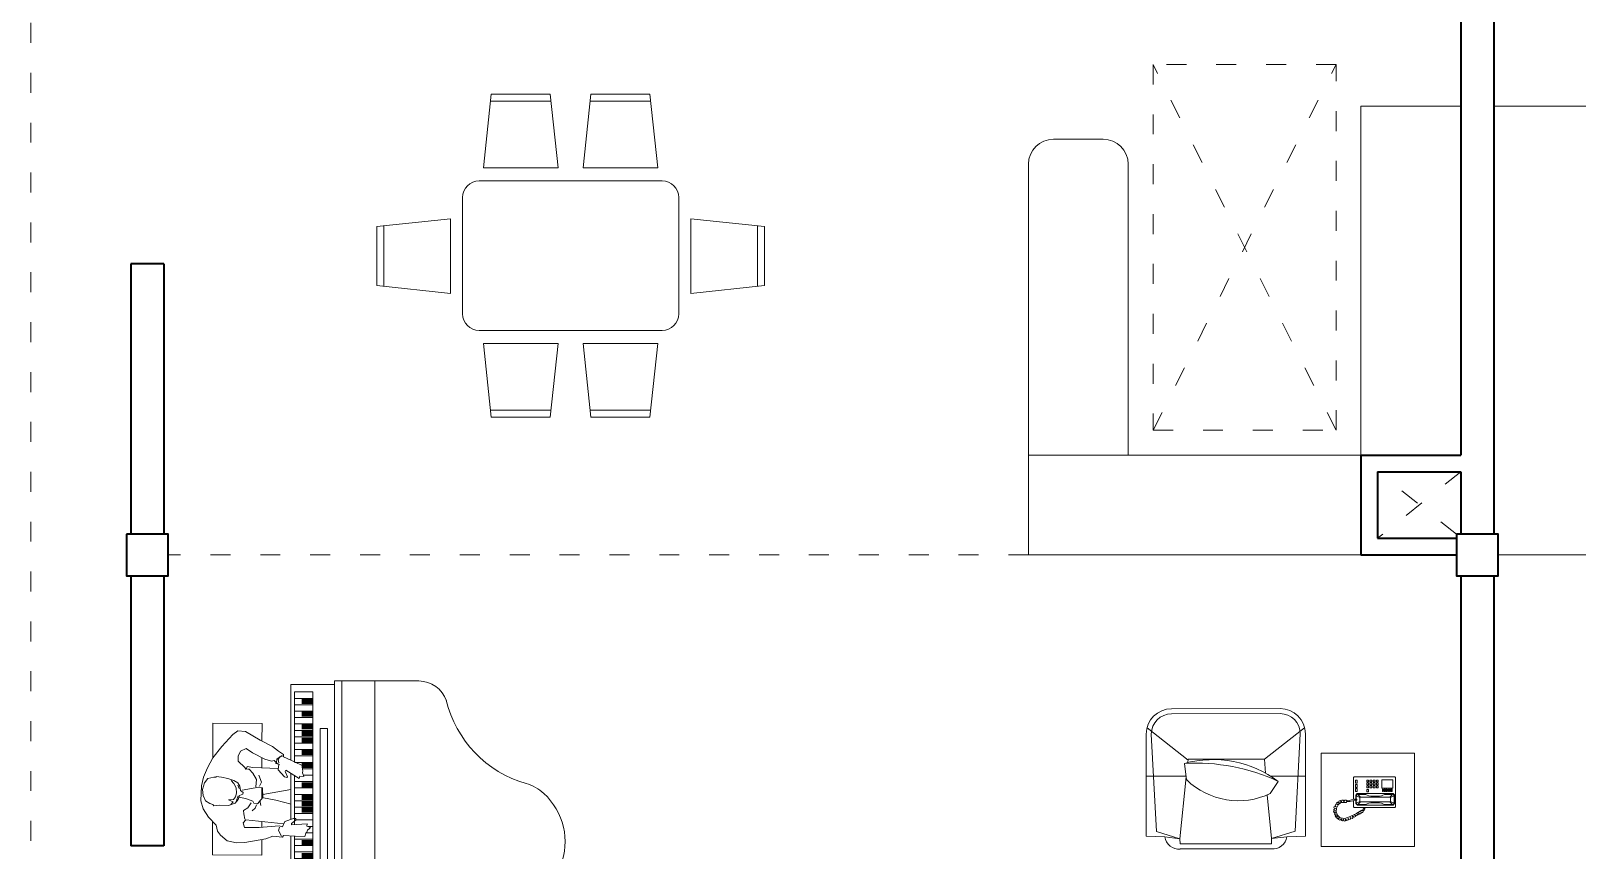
# Model space of a CAD drawing. Header units: millimetres. Extents: x 1551 to 1744, y 1536 to 1676.
# Drawn here: x 1592.64 to 1601.94, y 1574.48 to 1579.41 of the extents above; entities that cross this region are included whole.
import ezdxf

# ---------------------------------------------------------------- set-up
doc = ezdxf.new("R2010")
doc.units = ezdxf.units.MM
doc.linetypes.add('ACAD_ISO03W100', pattern=[30, 12, -18])
for name, color, linetype, lineweight in [('01_Gruesa', 7, 'Continuous', 40), ('02_Media', 7, 'Continuous', 20), ('03_Fina', 7, 'Continuous', 9)]:
    doc.layers.add(name, color=color, linetype=linetype, lineweight=lineweight)

# ---------------------------------------------------------------- blocks, each defined once
blk = doc.blocks.new('A$C6D1B16CF')
at = {"layer": '03_Fina', "color": 252, "true_color": 0x939598}
for p, q in [((0.6411, 1.5), (0.6886, 1.9429)), ((0.684, 1.9), (1.0481, 1.9)), ((0.6886, 1.9429), (1.0435, 1.9429)), ((1.0435, 1.9429), (1.091, 1.5)), ((1.2411, 1.5), (1.2886, 1.9429)), ((1.284, 1.9), (1.6481, 1.9)), ((1.2886, 1.9429), (1.6435, 1.9429)), ((1.6435, 1.9429), (1.691, 1.5)), ((1.091, 1.5), (0.6411, 1.5)), ((1.691, 1.5), (1.2411, 1.5)), ((0.6161, 1.4214), (1.7161, 1.4214)), ((0.5161, 0.6214), (0.5161, 1.3214)), ((1.8161, 1.3214), (1.8161, 0.6214)), ((0, 1.1464), (0.4429, 1.1939)), ((0, 0.7916), (0, 1.1464)), ((0.0429, 0.787), (0.0429, 1.151)), ((0.4429, 1.1939), (0.4429, 0.744)), ((2.3321, 1.1464), (1.8892, 1.1939)), ((1.8892, 1.1939), (1.8892, 0.744)), ((2.2892, 0.787), (2.2892, 1.151)), ((2.3321, 0.7916), (2.3321, 1.1464)), ((0.4429, 0.744), (0, 0.7916)), ((1.8892, 0.744), (2.3321, 0.7916)), ((1.7161, 0.5214), (0.6161, 0.5214)), ((1.091, 0.4429), (0.6411, 0.4429)), ((0.6411, 0.4429), (0.6886, 0)), ((1.0435, 0), (1.091, 0.4429)), ((1.691, 0.4429), (1.2411, 0.4429)), ((1.2411, 0.4429), (1.2886, 0)), ((1.6435, 0), (1.691, 0.4429)), ((0.684, 0.0429), (1.0481, 0.0429)), ((0.6886, 0), (1.0435, 0)), ((1.284, 0.0429), (1.6481, 0.0429)), ((1.2886, 0), (1.6435, 0))]:
    blk.add_line(p, q, dxfattribs=at)
for centre, start, end in [((0.6161, 1.3214), 90, 180), ((1.7161, 1.3214), 0, 90), ((0.6161, 0.6214), 180, 270), ((1.7161, 0.6214), 270, 0)]:
    blk.add_arc(centre, 0.1, start, end, dxfattribs=at)
blk = doc.blocks.new('A$C221E0E82')
at = {"layer": '03_Fina', "color": 252, "true_color": 0x939598}
for p, q in [((310.8, 1499), (116.5, 1746.3)), ((770.1, 1751), (154, 1751)), ((154, 1720.4), (741.4, 1689.7)), ((409, 1751), (409, 1509.9)), ((741.4, 1689.7), (785.9, 1547.4)), ((774.2, 1638.1), (770.1, 1751)), ((0, 943.7), (1, 1598)), ((30.6, 943.7), (31.6, 1598)), ((774.2, 1638.1), (785.9, 1547.4)), ((325.8, 1500.5), (306, 1498.5)), ((306, 1037.9), (306, 1498.5)), ((430.4, 1507.1), (330.8, 1520.2)), ((785.9, 1547.4), (412.8, 1509.4)), ((817, 1545.9), (785.9, 1547.4)), ((815.9, 1545.4), (815.9, 995.8)), ((846.5, 1545.4), (846.5, 995.8)), ((306, 1037.9), (115.5, 795.4)), ((389.7, 1031.4), (306, 1037.9)), ((408, 790.7), (408, 1000.2)), ((439.3, 954.3), (513, 1002.3)), ((784.8, 994.3), (521.3, 1021.1)), ((740.3, 851.9), (784.8, 994.3)), ((773.2, 903.6), (784.8, 994.3)), ((815.9, 995.8), (784.8, 994.3)), ((153, 821.3), (740.3, 851.9)), ((773.2, 903.6), (769.1, 790.7)), ((769.1, 790.7), (153, 790.7)), ((552.3, 562.1), (553, 571.8)), ((562.4, 555.9), (552.3, 562.1)), ((553, 571.8), (564.6, 572.9)), ((554.5, 580.8), (559.2, 589.1)), ((564.6, 572.9), (554.5, 580.8)), ((559.2, 589.1), (570, 587)), ((564.9, 597.1), (570.3, 603.6)), ((570, 587), (564.9, 597.1)), ((567.8, 576.1), (566, 553.4)), ((581.5, 593.5), (567.8, 576.1)), ((570.3, 603.6), (578.6, 597.4)), ((577.2, 607.2), (584.1, 611.5)), ((578.6, 597.4), (577.2, 607.2)), ((600.6, 603.6), (581.5, 593.5)), ((584.1, 611.5), (592.7, 604.3)), ((591.6, 616.2), (599.2, 618.4)), ((592.7, 604.3), (591.6, 616.2)), ((599.2, 618.4), (603.9, 608.6)), ((622.3, 605.4), (600.6, 603.6)), ((603.9, 608.6), (608.2, 618.4)), ((608.2, 618.4), (614.4, 619.1)), ((614.4, 619.1), (616.9, 608.6)), ((616.9, 608.6), (620.8, 620.2)), ((620.8, 620.2), (627.7, 618.4)), ((643.2, 596.4), (622.3, 605.4)), ((627.7, 618.4), (628.1, 608.6)), ((628.1, 608.6), (636.4, 615.8)), ((636.4, 615.8), (642.1, 613)), ((642.1, 613), (641, 602.1)), ((641, 602.1), (648.6, 611.5)), ((659.1, 580.8), (643.2, 596.4)), ((648.6, 611.5), (654.4, 606.5)), ((654.4, 606.5), (650.1, 596.7)), ((650.1, 596.7), (660.2, 601)), ((664.1, 553.8), (659.1, 580.8)), ((664.9, 596.7), (659.8, 587)), ((659.8, 587), (670.3, 590.2)), ((660.2, 601), (664.9, 596.7)), ((673.1, 583), (664.5, 573.3)), ((664.5, 573.3), (675.7, 573.6)), ((677.1, 566.4), (667.7, 561)), ((667.7, 561), (678.9, 557.7)), ((670.3, 590.2), (673.1, 583)), ((675.7, 573.6), (677.1, 566.4)), ((415.1, 501), (411.6, 497.4)), ((411.6, 497.4), (411.6, 251.4)), ((548.7, 501), (415.1, 501)), ((432.9, 477.8), (432.9, 488.5)), ((432.9, 488.5), (450.8, 488.5)), ((450.8, 477.8), (432.9, 477.8)), ((450.8, 488.5), (450.8, 477.8)), ((457.9, 477.8), (457.9, 488.5)), ((457.9, 488.5), (475.7, 488.5)), ((475.7, 477.8), (457.9, 477.8)), ((475.7, 488.5), (475.7, 477.8)), ((482.9, 477.8), (482.9, 488.5)), ((482.9, 488.5), (500.7, 488.5)), ((500.7, 477.8), (482.9, 477.8)), ((500.7, 488.5), (500.7, 477.8)), ((522.1, 486.7), (513.2, 477.8)), ((513.2, 477.8), (513.2, 262.1)), ((520.3, 481.3), (518.5, 474.2)), ((518.5, 474.2), (534.5, 458.2)), ((518.5, 474.2), (518.5, 426.1)), ((527.4, 484.9), (520.3, 481.3)), ((547.1, 486.7), (522.1, 486.7)), ((527.4, 484.9), (547.1, 484.9)), ((536.3, 461.7), (527.4, 484.9)), ((547, 479.6), (547.3, 494.9)), ((552.4, 479.6), (547, 479.6)), ((547.3, 494.9), (551.6, 513)), ((551.6, 513), (555.9, 529.9)), ((552, 554.1), (562.4, 555.9)), ((552.7, 545.5), (552, 554.1)), ((553.4, 493.9), (552.4, 479.6)), ((556.6, 541.5), (552.7, 545.5)), ((552.7, 484.9), (570.2, 484.9)), ((573.8, 486.7), (552.9, 486.7)), ((555.9, 505.4), (553.4, 493.9)), ((593.4, 501), (554.9, 501)), ((555.6, 539.3), (556.6, 541.5)), ((555.9, 529.9), (555.6, 539.3)), ((560.2, 522.4), (555.9, 505.4)), ((561.3, 531), (560.2, 522.4)), ((567.5, 545.1), (561, 540.4)), ((561, 540.4), (561.3, 531)), ((561.3, 461.7), (570.2, 484.9)), ((579.1, 474.2), (563.1, 458.2)), ((566, 553.4), (567.5, 545.1)), ((570.2, 484.9), (577.3, 481.3)), ((582.7, 476), (573.8, 486.7)), ((577.3, 481.3), (579.1, 474.2)), ((579.1, 474.2), (579.1, 426.1)), ((582.7, 262.1), (582.7, 476)), ((596.9, 497.4), (593.4, 501)), ((596.9, 251.4), (596.9, 497.4)), ((620.1, 461), (631.7, 480.5)), ((639.2, 466.4), (628.8, 469.7)), ((628.8, 469.7), (634.6, 459.2)), ((631.7, 480.5), (639.2, 495.3)), ((634.6, 480.5), (642.1, 472.2)), ((644.3, 476.2), (634.6, 480.5)), ((639.2, 495.3), (641.8, 496)), ((642.1, 472.2), (639.2, 466.4)), ((640.7, 498.9), (652.2, 519.8)), ((641.8, 496), (640.7, 498.9)), ((641.4, 492.4), (647.9, 484.1)), ((651.1, 489.2), (641.4, 492.4)), ((647.9, 484.1), (644.3, 476.2)), ((649.7, 506.5), (655.1, 496.7)), ((659.8, 503.6), (649.7, 506.5)), ((655.1, 496.7), (651.1, 489.2)), ((652.2, 519.8), (664.1, 553.8)), ((668.1, 518.8), (657.3, 519.8)), ((657.3, 519.8), (663.8, 509.4)), ((663.8, 509.4), (659.8, 503.6)), ((660.9, 533.6), (671.3, 529.6)), ((672.4, 533.2), (660.9, 533.6)), ((667.4, 548.7), (675, 541.5)), ((677.1, 548.7), (667.4, 548.7)), ((671.3, 529.6), (668.1, 518.8)), ((675, 541.5), (672.4, 533.2)), ((678.9, 557.7), (677.1, 548.7)), ((441.9, 420.7), (431.2, 420.7)), ((431.2, 420.7), (431.2, 410.1)), ((431.2, 410.1), (441.9, 410.1)), ((441.9, 401.1), (431.2, 401.1)), ((431.2, 401.1), (431.2, 390.4)), ((431.2, 390.4), (441.9, 390.4)), ((441.9, 381.5), (431.2, 381.5)), ((431.2, 381.5), (431.2, 370.8)), ((441.9, 410.1), (441.9, 420.7)), ((441.9, 390.4), (441.9, 401.1)), ((441.9, 370.8), (441.9, 381.5)), ((449, 420.7), (449, 410.1)), ((459.7, 420.7), (449, 420.7)), ((449, 410.1), (459.7, 410.1)), ((459.7, 401.1), (449, 401.1)), ((449, 401.1), (449, 390.4)), ((449, 390.4), (459.7, 390.4)), ((459.7, 381.5), (449, 381.5)), ((449, 381.5), (449, 370.8)), ((459.7, 410.1), (459.7, 420.7)), ((459.7, 390.4), (459.7, 401.1)), ((459.7, 370.8), (459.7, 381.5)), ((477.5, 420.7), (466.8, 420.7)), ((466.8, 420.7), (466.8, 410.1)), ((466.8, 410.1), (477.5, 410.1)), ((477.5, 401.1), (466.8, 401.1)), ((466.8, 401.1), (466.8, 390.4)), ((466.8, 390.4), (477.5, 390.4)), ((477.5, 381.5), (466.8, 381.5)), ((466.8, 381.5), (466.8, 370.8)), ((477.5, 410.1), (477.5, 420.7)), ((477.5, 390.4), (477.5, 401.1)), ((477.5, 370.8), (477.5, 381.5)), ((502.5, 420.7), (488.2, 420.7)), ((488.2, 420.7), (488.2, 410.1)), ((488.2, 410.1), (502.5, 410.1)), ((502.5, 410.1), (502.5, 420.7)), ((518.5, 426.1), (522.1, 417.2)), ((522.1, 417.2), (527.4, 408.3)), ((527.4, 408.3), (529.2, 395.8)), ((529.2, 395.8), (529.2, 361.9)), ((534.5, 458.2), (536.3, 461.7)), ((534.5, 361.9), (534.5, 458.2)), ((561.3, 461.7), (536.3, 461.7)), ((563.1, 458.2), (561.3, 461.7)), ((563.1, 361.9), (563.1, 458.2)), ((570.2, 408.3), (568.4, 395.8)), ((568.4, 395.8), (568.4, 361.9)), ((575.5, 417.2), (570.2, 408.3)), ((579.1, 426.1), (575.5, 417.2)), ((596.9, 436.8), (603.5, 438.3)), ((606.8, 432.5), (596.9, 431.4)), ((603.5, 438.3), (607.5, 441.2)), ((611.1, 435), (606.8, 432.5)), ((607.5, 441.2), (612.2, 444.4)), ((616.2, 441.9), (611.1, 435)), ((612.2, 444.4), (614.4, 446.6)), ((613.6, 450.2), (620.1, 461)), ((618, 446.6), (613.6, 450.2)), ((614.4, 446.6), (618, 446.6)), ((622.7, 442.2), (616.2, 441.9)), ((631.7, 453.8), (622.3, 456.7)), ((622.3, 456.7), (628.1, 447.3)), ((626.6, 443.3), (622.7, 442.2)), ((628.1, 447.3), (626.6, 443.3)), ((634.6, 459.2), (631.7, 453.8)), ((429.4, 329.8), (429.4, 263.9)), ((481.1, 329.8), (429.4, 329.8)), ((431.2, 370.8), (441.9, 370.8)), ((441.9, 361.9), (431.2, 361.9)), ((431.2, 361.9), (431.2, 351.2)), ((431.2, 351.2), (441.9, 351.2)), ((441.9, 351.2), (441.9, 361.9)), ((449, 370.8), (459.7, 370.8)), ((449, 361.9), (449, 351.2)), ((459.7, 361.9), (449, 361.9)), ((449, 351.2), (459.7, 351.2)), ((459.7, 351.2), (459.7, 361.9)), ((466.8, 370.8), (477.5, 370.8)), ((477.5, 361.9), (466.8, 361.9)), ((466.8, 361.9), (466.8, 351.2)), ((466.8, 351.2), (477.5, 351.2)), ((477.5, 351.2), (477.5, 361.9)), ((481.1, 263.9), (481.1, 329.8)), ((486.4, 320.9), (486.4, 326.3)), ((486.4, 326.3), (500.7, 326.3)), ((500.7, 320.9), (486.4, 320.9)), ((486.4, 310.2), (486.4, 315.6)), ((486.4, 315.6), (500.7, 315.6)), ((500.7, 310.2), (486.4, 310.2)), ((486.4, 304.9), (500.7, 304.9)), ((486.4, 299.5), (486.4, 304.9)), ((500.7, 299.5), (486.4, 299.5)), ((486.4, 288.9), (486.4, 294.2)), ((486.4, 294.2), (500.7, 294.2)), ((500.7, 288.9), (486.4, 288.9)), ((486.4, 278.2), (486.4, 283.5)), ((486.4, 283.5), (500.7, 283.5)), ((500.7, 326.3), (500.7, 320.9)), ((500.7, 315.6), (500.7, 310.2)), ((500.7, 304.9), (500.7, 299.5)), ((500.7, 294.2), (500.7, 288.9)), ((500.7, 283.5), (500.7, 278.2)), ((518.5, 313.8), (522.1, 322.7)), ((518.5, 265.7), (518.5, 313.8)), ((518.5, 265.7), (534.5, 281.7)), ((522.1, 322.7), (527.4, 331.6)), ((527.4, 331.6), (529.2, 344.1)), ((529.2, 344.1), (529.2, 361.9)), ((534.5, 361.9), (534.5, 281.7)), ((534.5, 281.7), (536.3, 278.2)), ((563.1, 281.7), (561.3, 278.2)), ((563.1, 361.9), (563.1, 281.7)), ((579.1, 265.7), (563.1, 281.7)), ((568.4, 344.1), (568.4, 361.9)), ((570.2, 331.6), (568.4, 344.1)), ((575.5, 322.7), (570.2, 331.6)), ((579.1, 313.8), (575.5, 322.7)), ((579.1, 265.7), (579.1, 313.8)), ((411.6, 251.4), (415.1, 247.9)), ((415.1, 247.9), (593.4, 247.9)), ((429.4, 263.9), (481.1, 263.9)), ((500.7, 278.2), (486.4, 278.2)), ((486.4, 267.5), (486.4, 272.8)), ((486.4, 272.8), (500.7, 272.8)), ((500.7, 267.5), (486.4, 267.5)), ((500.7, 272.8), (500.7, 267.5)), ((513.2, 262.1), (520.3, 253.2)), ((520.3, 258.6), (518.5, 265.7)), ((527.4, 255), (520.3, 258.6)), ((520.3, 253.2), (573.8, 253.2)), ((536.3, 278.2), (527.4, 255)), ((527.4, 255), (570.2, 255)), ((561.3, 278.2), (536.3, 278.2)), ((561.3, 278.2), (570.2, 255)), ((570.2, 255), (577.3, 258.6)), ((573.8, 253.2), (582.7, 262.1)), ((577.3, 258.6), (579.1, 265.7)), ((593.4, 247.9), (596.9, 251.4))]:
    blk.add_line(p, q, dxfattribs=at)
at = {"layer": '03_Fina', "color": 252, "true_color": 0x939598, "elevation": -2175.9}
blk.add_lwpolyline([(268.3, 696.6), (833, 696.6), (833, 132.2), (268.3, 132.2)], close=True, dxfattribs=at)
at = {"layer": '03_Fina', "color": 252, "true_color": 0x939598}
for centre, radius, start, end in [((154, 1598), 153, 90, 180), ((154, 1598), 122.4, 90, 180), ((764.9, 1555.4), 83.2, 353.41786, 83.57492), ((2424.7, 1434.5), 2118.9, 178.08564, 178.12742), ((966.9, 1348.9), 658.7, 164.92803, 216.79295), ((1514.1, 1453.9), 1185.2, 176.79351, 204.92747), ((104.6, 1194.6), 451.4, 334.78659, 43.80576), ((153, 943.7), 153, 180, 270), ((153, 943.7), 122.4, 180, 270), ((763.9, 986.3), 83.2, 276.42508, 6.58214)]:
    blk.add_arc(centre, radius, start, end, dxfattribs=at)
blk = doc.blocks.new('ca_mus05')
at = {"layer": '03_Fina', "color": 252, "true_color": 0x939598, "extrusion": (0, 0, -1)}
for p, q in [((-48, 26.29), (-48, -72.73)), ((88.42, -72.73), (88.42, -22.12)), ((88.42, -48.53), (-48, -48.53)), ((88.42, -68.33), (-48, -68.33)), ((88.42, -72.73), (-48, -72.73)), ((-45.8, -72.73), (-45.8, -99.14)), ((86.22, -99.14), (86.22, -72.73)), ((-19.4, -81.54), (-19.4, -77.13)), ((-19.4, -77.13), (59.82, -77.13)), ((59.82, -81.54), (-19.4, -81.54)), ((59.82, -77.13), (59.82, -81.54)), ((81.82, -85.94), (-41.4, -85.94)), ((-41.4, -96.94), (-41.4, -85.94)), ((-37.55, -96.94), (-37.55, -85.94)), ((-33.7, -96.94), (-33.7, -85.94)), ((-29.85, -96.94), (-29.85, -85.94)), ((-26, -96.94), (-26, -85.94)), ((-22.15, -96.94), (-22.15, -85.94)), ((-18.3, -96.94), (-18.3, -85.94)), ((-14.45, -96.94), (-14.45, -85.94)), ((-10.6, -96.94), (-10.6, -85.94)), ((-6.75, -96.94), (-6.75, -85.94)), ((-2.89, -89.72), (-2.89, -85.94)), ((0.96, -88.91), (0.96, -85.94)), ((4.81, -96.94), (4.81, -85.94)), ((8.66, -96.94), (8.66, -85.94)), ((12.51, -96.94), (12.51, -85.94)), ((16.36, -96.94), (16.36, -85.94)), ((20.21, -96.94), (20.21, -85.94)), ((24.06, -96.94), (24.06, -85.94)), ((27.91, -96.94), (27.91, -85.94)), ((31.76, -91.51), (31.76, -85.94)), ((35.61, -92.09), (35.61, -85.94)), ((39.46, -96.94), (39.46, -85.94)), ((43.31, -96.94), (43.31, -85.94)), ((47.17, -96.94), (47.17, -85.94)), ((51.02, -96.94), (51.02, -85.94)), ((54.87, -96.94), (54.87, -85.94)), ((58.72, -96.94), (58.72, -85.94)), ((62.57, -96.94), (62.57, -85.94)), ((66.42, -96.94), (66.42, -85.94)), ((70.27, -96.94), (70.27, -85.94)), ((74.12, -96.94), (74.12, -85.94)), ((77.97, -96.94), (77.97, -85.94)), ((81.82, -96.94), (81.82, -85.94)), ((-45.8, -99.14), (-4.8, -99.14)), ((-41.4, -96.94), (-4.96, -96.94)), ((2.02, -96.94), (31.76, -96.94)), ((5.16, -99.14), (32.95, -99.14)), ((39.84, -96.94), (81.82, -96.94)), ((40.82, -99.14), (86.22, -99.14))]:
    blk.add_line(p, q, dxfattribs=at)
at = {"layer": '03_Fina', "color": 252, "true_color": 0x939598}
for p, q in [((-3.2, -90.1), (-5.14, -90.75)), ((-5.14, -90.75), (-4.99, -96.52)), ((-2.61, -89.38), (-3.2, -90.1)), ((-1.32, -89.02), (-2.61, -89.38)), ((-0.33, -87.81), (-1.32, -89.02)), ((0.29, -87.3), (-0.33, -87.81)), ((1.17, -89.43), (0.29, -87.3)), ((2.49, -89.3), (1.17, -89.43)), ((1.91, -98.7), (2.49, -89.3)), ((30.87, -91.31), (31.65, -91.47)), ((31.09, -93.61), (30.87, -91.31)), ((31.65, -91.47), (33.09, -92.08)), ((33.09, -92.08), (34.4, -91.78)), ((34.4, -91.78), (35.27, -92.15)), ((35.27, -92.15), (37.28, -91.81)), ((37.28, -91.81), (39.86, -96.97)), ((-4.99, -96.52), (-4.48, -103.59)), ((2.79, -98.61), (1.91, -98.7)), ((4.96, -95.94), (2.79, -98.61)), ((3.88, -102.73), (5.78, -97.41)), ((5.64, -96.09), (4.96, -95.94)), ((5.78, -97.41), (5.64, -96.09)), ((14.39, -98.97), (16.66, -108.09)), ((29.86, -94.11), (31.09, -93.61)), ((34.79, -102.14), (29.86, -94.11)), ((30.27, -101.59), (30.8, -101.13)), ((30.77, -102.82), (30.27, -101.59)), ((30.8, -101.13), (33.97, -102.47)), ((33.97, -102.47), (34.79, -102.14)), ((39.86, -96.97), (42.73, -103.45)), ((-4.95, -109.87), (-6.52, -114.04)), ((-4.48, -103.59), (-5.54, -104.14)), ((-5.54, -104.14), (-4.95, -109.87)), ((0.36, -118.22), (1.33, -106.11)), ((0.69, -104.17), (3.88, -102.73)), ((1.33, -106.11), (0.69, -104.17)), ((2.43, -103.38), (4.96, -126.21)), ((16.66, -108.09), (18.09, -115.51)), ((34.94, -106.62), (30.77, -102.82)), ((38.43, -106.39), (34.94, -106.62)), ((38.77, -108.4), (38.43, -106.39)), ((42.73, -103.45), (43.92, -103.44)), ((44.2, -103.47), (43.92, -103.44)), ((46.3, -106.59), (44.2, -103.47)), ((49.11, -110.09), (46.3, -106.59)), ((52.76, -117.5), (49.11, -110.09)), ((-6.52, -114.04), (-8.77, -126.73)), ((0.36, -126.9), (0.36, -118.22)), ((58.11, -126.29), (52.76, -117.5)), ((-8.77, -126.73), (-8.91, -131.86)), ((3.12, -127.73), (0.36, -126.9)), ((4.96, -126.21), (3.12, -127.73)), ((23.83, -130.17), (25.71, -130.88)), ((58.37, -130.94), (58.11, -126.29)), ((-8.91, -131.86), (-7.68, -137.3)), ((-7.68, -137.3), (-4.37, -141.41)), ((16.49, -131.83), (19.24, -130.79)), ((48.91, -140.59), (56.24, -134.05)), ((56.24, -134.05), (58.37, -130.94)), ((-4.37, -141.41), (-1.96, -143.16)), ((-1.96, -143.16), (1.67, -143.9)), ((1.67, -143.9), (6.59, -148.51)), ((6.59, -148.51), (11.6, -151.78)), ((36.24, -149.24), (42.13, -145.97)), ((42.13, -145.97), (48.91, -140.59)), ((11.6, -151.78), (16.42, -153.29)), ((16.42, -153.29), (25.27, -152.82)), ((25.27, -152.82), (30.48, -151.62)), ((30.48, -151.62), (36.24, -149.24))]:
    blk.add_line(p, q, dxfattribs=at)
at = {"layer": '03_Fina', "color": 252, "true_color": 0x939598, "extrusion": (0, 0, -1), "const_width": 3.3}
for points in [[(35.35, -85.94), (35.35, -92.54)], [(28.2, -85.94), (28.2, -92.54)], [(23.8, -85.94), (23.8, -92.54)], [(16.65, -85.94), (16.65, -92.54)], [(8.95, -85.94), (8.95, -92.54)], [(-10.86, -85.94), (-10.86, -92.54)], [(-14.71, -85.94), (-14.71, -92.54)], [(-18.56, -85.94), (-18.56, -92.54)], [(-25.71, -85.94), (-25.71, -92.54)], [(-37.81, -85.94), (-37.81, -92.54)], [(-45.52, -85.94), (-45.52, -92.54)], [(-52.67, -85.94), (-52.67, -92.54)], [(-57.07, -85.94), (-57.07, -92.54)], [(-60.92, -85.94), (-60.92, -92.54)], [(-68.62, -85.94), (-68.62, -92.54)], [(-76.32, -85.94), (-76.32, -92.54)]]:
    blk.add_lwpolyline(points, dxfattribs=at)
at = {"layer": '03_Fina', "color": 252, "true_color": 0x939598}
for points in [[(20.08, -116.01), (23.2, -99.14)], [(0.42, -105.87), (-1.51, -106.52), (-4.92, -104.75)], [(38.12, -105.92), (39.06, -107.56), (40.56, -109.19), (40.28, -110.77), (41.35, -114.67), (45.22, -122.06), (47.86, -126.01), (46.19, -129.3), (43.23, -130.72), (40.12, -130.82), (36.37, -126.75), (35.18, -125.99), (36.89, -125.36), (36.31, -121.86), (36.31, -121.86), (35.84, -106.56)], [(43.34, -103.78), (42.86, -105.61), (41.19, -106.67), (39.15, -106.22)], [(39.47, -107.77), (41.48, -107.43), (43.66, -104.27)], [(13.86, -119.73), (11.94, -120.59), (10.34, -122.31)], [(16.53, -117.67), (13.58, -117.08)], [(18.46, -129.93), (17.59, -125.79), (16.08, -121.94), (14.92, -121.4), (14.47, -119.22), (18.36, -115.92), (24.17, -116.22), (24.61, -118.39), (22.75, -128.38)], [(24.79, -120.16), (29.2, -119.7), (32.99, -121.98), (35.44, -124.18), (35.31, -125.08)], [(25.23, -117.89), (27.56, -116.76), (31.72, -118.33)], [(5.25, -126.84), (8.42, -127.41), (10.45, -127.64), (12.18, -125.02), (15.08, -122.94)], [(14.08, -135.25), (15.81, -133.76), (16.86, -136.65), (17.11, -133.62), (18.66, -132.33), (20.86, -131.73), (24.07, -131.97), (26.85, -133.37), (28.5, -134.89)]]:
    blk.add_lwpolyline(points, dxfattribs=at)
at = {"layer": '03_Fina', "color": 252, "true_color": 0x939598, "extrusion": (0, 0, -1)}
for points in [[(6.97, -116.6), (16.29, -116.62), (16.22, -146.23), (-4.1, -146.18)], [(-3.89, -116.57), (-0.49, -116.58)], [(-24.23, -116.52), (-17.64, -116.53)], [(-42.3, -116.47), (-36.15, -116.49)], [(-41.92, -146.08), (-63, -146.03), (-62.92, -116.42), (-52.24, -116.45)]]:
    blk.add_lwpolyline(points, dxfattribs=at)
at = {"layer": '03_Fina', "color": 252, "true_color": 0x939598}
blk.add_lwpolyline([(20.26, -127.97), (19.57, -130.01), (17.21, -130.73), (14.95, -132.52), (13.52, -136.49), (13.73, -142.22), (13.38, -145.37), (14.11, -145.96), (14.76, -147.9), (16.35, -150.4), (19.61, -151.85), (23.2, -152.14), (27.09, -151.08), (29.77, -149.02), (30.51, -145.38), (30.59, -144.04), (31.03, -143.99), (30.47, -140.71), (29.86, -136.99), (28.6, -133.34), (27.25, -131.03), (25.11, -129.69), (22.64, -129.46), (21.31, -127.72)], close=True, dxfattribs=at)
at = {"layer": '03_Fina', "color": 252, "true_color": 0x939598, "extrusion": (0, 0, -1)}
for centre, radius, start, end in [((8.4, 26.29), 39.61, 360, 137.4684), ((-1.33, 35.21), 26.41, 137.4684, 164.0945), ((-92.88, 61.3), 68.78, 283.42581, 344.0945), ((-70.82, -22.12), 17.6, 108.84015, 180)]:
    blk.add_arc(centre, radius, start, end, dxfattribs=at)

msp = doc.modelspace()

# ---------------------------------------------------------------- linework, layer by layer
at = {"layer": '01_Gruesa', "color": 5}
for p, q in [((1601.2376, 1579.9549), (1601.2376, 1576.8549)), ((1601.4376, 1579.9549), (1601.4376, 1576.3799)), ((1593.4376, 1578.0049), (1593.2376, 1578.0049)), ((1593.2376, 1578.0049), (1593.2376, 1576.3799)), ((1593.4376, 1578.0049), (1593.4376, 1576.3799)), ((1600.6376, 1576.8549), (1601.2376, 1576.8549)), ((1600.6376, 1576.8549), (1600.6376, 1576.2549)), ((1600.7376, 1576.7549), (1601.2376, 1576.7549)), ((1600.7376, 1576.7549), (1600.7376, 1576.3549)), ((1601.2376, 1576.7549), (1601.2376, 1576.3799)), ((1600.7376, 1576.3549), (1601.2126, 1576.3549)), ((1600.6376, 1576.2549), (1601.2126, 1576.2549)), ((1593.2376, 1576.1299), (1593.2376, 1574.5049)), ((1593.4376, 1576.1299), (1593.4376, 1574.5049)), ((1601.2376, 1576.1299), (1601.2376, 1569.8799)), ((1601.4376, 1576.1299), (1601.4376, 1569.8799)), ((1593.4376, 1574.5049), (1593.2376, 1574.5049))]:
    msp.add_line(p, q, dxfattribs=at)
at = {"layer": '01_Gruesa', "color": 244, "true_color": 0x991b1e}
for points in [[(1593.2126, 1576.3799), (1593.2126, 1576.1299), (1593.4626, 1576.1299), (1593.4626, 1576.3799)], [(1601.2126, 1576.3799), (1601.2126, 1576.1299), (1601.4626, 1576.1299), (1601.4626, 1576.3799)]]:
    msp.add_lwpolyline(points, close=True, dxfattribs=at)
at = {"layer": '02_Media', "color": 215, "true_color": 0xa953a0}
for p, q in [((1600.6376, 1578.9549), (1600.6376, 1576.8549)), ((1601.2376, 1578.9549), (1600.6376, 1578.9549)), ((1601.4376, 1578.9549), (1602.0376, 1578.9549)), ((1599.0876, 1578.7549), (1598.7876, 1578.7549)), ((1598.6376, 1576.2549), (1598.6376, 1578.6049)), ((1599.2376, 1576.8549), (1599.2376, 1578.6049)), ((1600.6376, 1576.8549), (1598.6376, 1576.8549)), ((1600.6376, 1576.2549), (1598.6376, 1576.2549)), ((1601.4626, 1576.2549), (1604.0376, 1576.2549))]:
    msp.add_line(p, q, dxfattribs=at)
for centre, start, end in [((1598.7876, 1578.6049), 90, 180), ((1599.0876, 1578.6049), 0, 90)]:
    msp.add_arc(centre, 0.15, start, end, dxfattribs=at)
at = {"layer": '03_Fina', "linetype": 'ACAD_ISO03W100', "ltscale": 0.01}
for p, q in [((1592.6376, 1586.3549), (1592.6376, 1566.1549)), ((1600.4876, 1577.0049), (1599.3876, 1579.2049)), ((1599.3876, 1577.0049), (1600.4876, 1579.2049)), ((1601.2376, 1576.7549), (1600.7376, 1576.3549)), ((1601.2126, 1576.3799), (1600.7376, 1576.7549)), ((1598.6376, 1576.2549), (1593.4626, 1576.2549))]:
    msp.add_line(p, q, dxfattribs=at)
msp.add_lwpolyline([(1599.3876, 1577.0049), (1600.4876, 1577.0049), (1600.4876, 1579.2049), (1599.3876, 1579.2049)], close=True, dxfattribs=at)

# ---------------------------------------------------------------- block references
at = {"xscale": -1}
msp.add_blockref('A$C6D1B16CF', (1597.0499, 1577.0836), dxfattribs=at)
at = {"xscale": -0.01, "yscale": 0.01, "zscale": 0.01, "rotation": 270}
msp.add_blockref('ca_mus05', (1595.1918, 1574.6124), dxfattribs=at)
at = {"layer": '03_Fina', "color": 252, "true_color": 0x939598, "xscale": -0.0009969462650946167, "yscale": 0.0009969462650946167, "zscale": 0.0009969462650946167, "rotation": 90}
msp.add_blockref('A$C221E0E82', (1601.0918, 1575.3308), dxfattribs=at)

doc.saveas('drawing.dxf')
